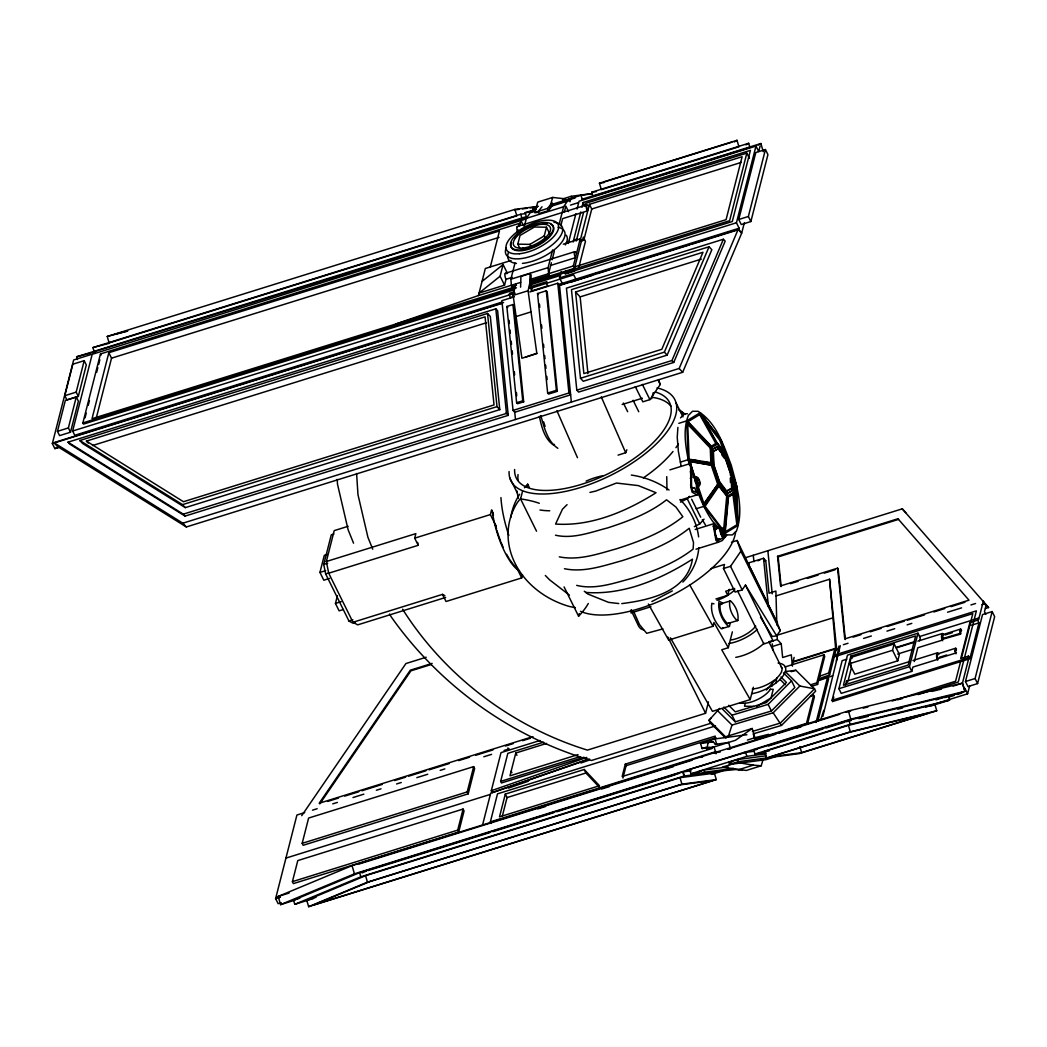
<?xml version="1.0" encoding="UTF-8"?>
<svg xmlns="http://www.w3.org/2000/svg" width="1047" height="1047" viewBox="0 0 1047 1047"><rect width="100%" height="100%" fill="white"/><g stroke="black" fill="none" stroke-linecap="round" stroke-linejoin="round"><path stroke-width="1.5" d="M520.595 287.179L520.935 276.395L530.109 273.529L531.117 275.099L530.672 288.959L529.664 287.401L530.109 273.529M666.743 476.66L666.965 490.009M669.936 469.867L690.575 463.441L690.824 487.156L692.119 492.169L696.464 494.642L697.839 494.616L698.349 491.148L697.053 486.528M677.88 427.412L677.239 437.45L678.391 451.532L681.087 465.954M730.152 623.528L729.445 626.355L721.344 628.75C714.8 622.756 710.193 612.115 711.855 603.321L713.975 603.883M723.634 529.952L726.723 496.278L718.517 485.52L727.56 496.265L724.328 531.549M724.943 525.424L725.231 522.257M725.964 514.326L726.252 511.158M689.175 464.789C686.178 448.692 682.251 431.272 688.363 415.437L692.538 411.262L698.074 411.314C716.737 422.844 723.713 445.747 731.238 465.143C736.892 486.148 744.037 509.339 736.578 530.764L732.403 534.925L726.867 534.886L724.746 533.499L728.215 495.728L719.328 484.067L712.562 464.083L711.881 447.462L686.649 420.894L678.796 423.341M775.984 682.919L776.665 678.037M696.229 485.821L697.472 490.258L697.093 492.757L692.381 490.703L691.622 487.745L691.242 468.101L694.148 478.44M822.863 716.423L840.257 645.685M631.446 609.825L630.961 612.953L650.959 606.723M836.344 661.023L838.909 646.104M531.968 290.595L530.633 279.313L528.081 290.739L536.849 353.598L521.903 358.257L513.135 295.398L515.687 283.973M54.85 448.6L59.522 447.095L54.85 448.6L52.35 443.535L73.656 359.959L90.788 354.619M64.822 395.687L72.845 364.199L84.192 360.665L86.312 364.945L78.289 396.433L66.943 399.967L64.822 395.687L76.169 392.141L84.192 360.665M57.467 431.338L65.359 400.347L76.274 396.944L78.394 401.223L70.502 432.215L59.587 435.617L57.467 431.338L68.382 427.935L76.274 396.944M501.474 302.295L74.769 435.29L72.649 431.011L92.188 354.318L525.306 219.189M513.868 289.94L83.446 424.1L82.87 422.923L100.46 353.938L519.443 223.351L520.019 224.516L521 220.668L523.12 224.961M85.043 417.832L86.247 413.12M88.249 405.281L89.44 400.582M96.638 372.352L97.842 367.654M98.64 364.513L99.831 359.815M490.349 266.763L499.471 230.955L108.836 352.708L92.018 418.695L515.346 286.76M96.311 417.871L111.532 358.166L108.836 352.708M329.543 578.415L323.798 580.208L319.95 572.421L324.308 555.316L327.174 554.413M355.365 622.311L352.747 623.122L348.952 621.028L325.643 573.913L323.732 564.464L331.284 534.808L333.914 533.996M445.642 597.444L357.681 624.863L352.983 622.258L328.719 573.206L326.337 561.519L334.215 530.62L348.101 526.288M343.403 609.511L339.11 610.846L335.446 603.438L337.422 595.664M281.237 902.697L278.122 903.666L275.61 898.601L296.916 815.024L304.703 812.59M292.414 881.653L297.78 860.582L463.088 809.056L464.057 811.006L458.678 832.077L293.369 883.603L292.414 881.653L457.722 830.127L463.088 809.056M302.177 843.345L308.616 818.06L473.663 766.626L474.631 768.563L468.192 793.862L303.133 845.295L302.177 843.345L467.224 791.912L473.663 766.626M328.719 573.206L418.224 545.304L414.691 538.158L415.855 533.617L326.337 561.519M395.766 324.02L478.44 295.555L485.337 268.49L511.054 260.481M506.211 273.738A4.096 1.283 72.7 0 0 504.85 274.563A4.096 1.283 72.7 0 0 506.028 279.327L504.549 285.15L479.068 293.095L500.113 276.199L503.084 264.538L507.52 273.503M517.1 232.539L517.872 229.476M518.658 226.414L519.443 223.351M519.809 248.231L517.807 244.16L520.019 235.483L534.35 227.016L546.482 227.225L549.845 234.018M512.729 288.056L511.368 285.294L510.871 279.222L515.006 263.006M523.749 228.665L526.379 218.352L531.496 210.8M545.618 238.624L544.27 235.902L546.482 227.225M549.963 276.447L548.602 273.686L548.105 267.613L552.62 249.919M559.111 224.438L563.626 206.743L568.73 199.192L570 201.77L570.589 199.44M548.602 273.686L551.389 262.745M552.149 259.748L554.347 251.136M560.799 225.812L562.632 218.627L587.38 210.918L588.453 206.704A4.096 1.283 72.7 0 0 586.281 205.5A4.096 1.283 72.7 0 0 587.38 210.918M564.228 212.371L565.825 206.128L568.56 211.651M496.069 526.091L490.376 514.574L491.553 509.941M562.213 283.357L559.517 277.913L561.113 271.644M568.299 243.48L575.876 213.745M577.067 209.047L579.056 201.233L755.986 146.083L758.695 151.54L760.096 146.017M565.877 270.479L565.066 273.647L732.298 221.519L750.437 150.349L583.205 202.464L582.001 207.214M573.128 242.014L580.797 211.965M576.282 241.006L583.493 212.711M585.09 206.416L585.901 203.275L746.851 153.111L749.443 158.372M530.908 281.905L574.502 268.32L573.337 265.977L580.234 238.912L563.325 244.187M580.208 240.509L589.435 204.335L742.114 156.736L726.081 219.661L574.947 266.763M565.341 273.908L574.698 270.99L574.109 269.825L581.779 239.75L582.354 240.915L583.336 237.067L585.456 241.36L579.043 266.527M583.729 240.47L591.738 209.007L589.435 204.335M536.535 531.209L520.581 498.948L522.597 491.017M527.047 486.842L527.727 484.198L529.167 487.13M596.031 272.822L595.691 274.196L594.343 274.615M352.983 622.258L442.488 594.369L446.022 601.502L521.707 577.918L522.492 574.829M482.523 825.154L490.69 793.142L589.618 758.996M587.76 759.363L492.26 792.697L491.292 790.747L501.003 752.636L540.016 740.478M491.122 823.452L490.349 821.895L497.495 793.848L715.52 725.898M583.977 757.23L501.434 782.96L500.662 781.389L507.821 753.343L543.642 742.179M505.308 794.084L499.498 816.882L599.486 785.721L584.2 769.493L505.308 794.084L507.049 797.578L502.39 815.835M546.547 743.435L515.778 753.029L509.968 775.827L578.023 754.612M564.084 586.909L578.585 616.225L579.266 613.581M651.705 398.737L653.249 392.651M746.851 153.111L729.615 220.721L568.665 270.885M503.581 302.491L53.894 442.645L57.415 446.441L186.34 526.968L682.683 372.274L741.682 233.18L738.789 229.594L739.143 228.22L736.447 222.762L755.986 146.083M738.763 219.477L755.816 152.535L765.422 149.538L767.935 154.603L750.869 221.545L741.263 224.542L738.763 219.477L748.369 216.48L765.422 149.538M744.365 222.658L741.682 233.18L738.148 229.385L559.478 285.072L557.776 283.24L529.834 291.956M714.473 739.195L715.258 736.093L625.308 764.127L622.154 776.521L712.104 748.487M622.926 778.078L626.08 765.684L625.308 764.127M760.488 617.272L772.293 636.471L776.665 635.856L745.464 585.103L742.179 589.88L735.125 592.078L723.464 568.521L724.511 564.438L710.547 568.796M648.355 604.027L668.64 640.083L712.994 626.263L713.936 622.533L728.319 647.7L721.723 649.755L750.215 699.579L712.444 711.345L670.394 637.78M402.585 609.21C444.857 676.035 511.852 726.814 587.406 750.11L705.573 713.282L708.479 701.87M728.319 647.7L732.363 631.851M745.268 703.335L744.535 706.228L753.631 706.385M750.215 699.579L753.356 687.225M792.173 665.107L794.136 657.411M810.522 696.281L813.637 695.313L806.491 723.359L755.096 739.378M811.36 686.361L817.589 684.424L816.817 682.853L823.963 654.807L785.028 666.952M807.656 723.359L814.409 696.87L813.637 695.313M817.589 684.424L824.735 656.364L823.963 654.807M816.045 722.469L827.667 676.859L818.401 680.053M818.819 678.744L829.604 674.975L828.648 673.025L834.878 648.577L792.749 661.704M817.812 721.278L828.635 678.796L827.667 676.859M829.604 674.975L835.846 650.527L834.878 648.577M919.397 636.602L978.094 618.306L977.623 620.151L969.888 622.559L960.714 658.537L968.462 656.129L968.567 659.139L832.614 701.516L832.038 700.338L842.141 660.67L846.787 659.23M832.614 701.516L833.778 696.936M937.759 660.055L937.379 659.453L912.866 667.096L911.767 671.389L841.225 693.376L838.909 688.69L847.455 655.173L917.997 633.186L920.313 637.859L919.58 640.764M850.858 656.129L843.437 685.262L908.194 665.081L915.628 635.948L850.858 656.129L852.022 658.471M849.588 663.68L851.211 657.333L894.177 643.944L899.386 654.467L897.763 660.814L854.797 674.203L849.588 663.68L892.554 650.292L894.177 643.944M848.096 680.759L851.211 668.51L850.805 662.385M911.767 671.389L909.45 666.703L917.997 633.186M914.28 661.534L917.787 647.766L942.313 640.123L942.68 640.725M960.793 660.801L955.584 681.231L892.123 701.006M961.591 657.647L972.807 613.621L833.53 657.032M944.643 697.655L964.837 691.36L962.442 683.168L968.567 659.139M977.623 620.151L978.971 622.873L969.81 658.851L968.462 656.129M965.478 681.518L982.544 614.576L992.15 611.592L994.65 616.657L977.584 683.586L967.978 686.583L965.478 681.518L975.084 678.521L992.15 611.592M985.868 606.134L984.468 611.67L985.816 614.393M936.568 703.479L967.611 693.795L969.614 685.981M715.952 598.963L727.717 595.298L729.249 589.291M537.556 212.528L534.742 212.554L537.765 202.097L552.711 197.438L565.511 198.878M549.688 207.895L552.711 197.438M732.861 763.891L722.338 767.15L746.289 770.448L761.234 765.789L762.962 759.821M728.058 737.297L731.997 725.061L773.17 712.771L799.843 686.021L814.514 688.795L815.665 691.138L781.494 725.401L753.565 733.751M820.874 719.263L823.78 710.324M618.044 455.118L625.687 452.736L626.852 449.778M719.721 528.918L714.355 523.5L713.347 525.987L716.004 540.474L718.111 542.307L722.378 540.501L726.173 535.41M580.483 378.281L664.361 352.145L709.055 246.752L711.829 249.736L667.135 355.129L583.258 381.265L580.483 378.281L571.466 289.626L709.055 246.752M576.818 390.165L671.965 360.521L723.398 239.24L725.178 241.163L673.745 362.432L578.598 392.088L576.818 390.165L566.44 288.161L723.398 239.24M53.894 442.645L182.819 523.186L679.163 368.479L738.148 229.385M720.244 603.975C718.962 610.754 722.509 618.96 727.547 623.567L737.834 620.465C739.117 613.686 735.57 605.48 730.531 600.873L720.244 603.975L721.867 604.42M729.838 600.991C728.555 607.757 732.102 615.963 737.14 620.583L737.834 620.465M722.247 628.593L722.796 627.572M728.241 623.449L728.673 622.664M301.719 815.665L405.935 663.536L426.181 657.228M432.162 663.392L410.319 670.198L319.178 803.258L532.949 736.63M319.767 803.9L410.908 670.839L431.194 664.518M635.293 386.579L642.832 401.826L649.899 399.627L660.251 384.498L658.642 379.904M723.464 568.521L730.531 566.322L740.883 551.193L737.114 540.474L731.473 542.228M776.665 635.856L780.211 630.687L778.903 626.957L737.114 540.474M703.375 504.301L718.281 483.531L712.104 465.287L689.607 461.217L694.789 476.529M718.281 483.531L704.121 504.104L697.904 485.716M719.328 484.067L704.003 506.316L696.15 508.763M707.785 501.107L704.212 506.303L705.05 506.277L722.391 529.023M709.578 498.503L714.041 492.011M715.834 489.42L717.627 486.829M705.05 506.277L719.354 485.507M723.503 536.286L721.723 538.682L717.653 540.396L716.423 539.31L714.211 527.374L714.944 525.581L718.085 528.748M956.434 652.425C954.903 653.289 955.217 647.818 956.408 650.305M538.38 211.311L547.542 208.445L552.07 202.817L552.921 205.016L548.392 210.656L539.218 213.509L538.38 211.311L541.993 206.796M766.365 690.038L777.934 676.925A20.966 9.017 -26.3 0 0 780.682 666.128M520.595 498.477L517.637 502.154A81.823 69.311 14.3 0 0 569.202 606.422L575.3 607.679M719.695 708.374L708.976 720.297L710.141 722.639L725.453 737.886M680.485 502.102L687.238 498.738L689.41 496.343M694.305 526.654L699.71 523.958L704.055 519.168M711.253 718.006L708.976 720.297L726.474 737.729M723.857 707.105L731.971 715.18L768.132 704.382L791.545 680.89L783.444 672.815M722.495 709.107L735.243 721.802L771.403 711.005L794.83 687.513L791.545 680.89M680.498 417.884L684.686 413.709L687.447 413.735M724.55 537.386L726.631 535.292M567.055 504.667L562.448 509.222L555.577 524.05C591.162 526.536 626.433 511.433 656.024 492.744L638.277 485.599L616.434 483.047L595.913 491.03L589.919 492.417M275.61 898.601L280.282 897.135L275.61 898.601L278.175 896.441L352.041 865.647L848.384 710.952L962.442 683.168L964.562 689.711L964.915 688.35L967.611 693.795M672.344 590.914L651.862 601.528M482.039 281.447L503.084 264.538M700.469 414.154L699.736 414.704L715.873 443.535L716.606 442.986L700.469 414.154L688.036 421.679L711.319 446.179L710.586 446.729L716.606 442.986M709.473 747.362L706.908 749.181L735.491 740.268L752.217 728.476L754.926 737.703L768.655 734.34M700.508 414.952L701.333 414.455L720.585 439.701L725.846 454.359L725.034 454.856M710.874 463.154L711.567 462.735L710.952 447.606L687.67 423.106L686.976 423.525L710.259 448.024L710.874 463.154L702.851 461.714M688.429 459.096L711.567 462.735M724.511 453.39L719.773 440.198L720.585 439.701M710.259 448.024L710.952 447.606M716.829 444.111L717.653 443.614L725.846 454.359M711.881 447.462L717.692 443.941C738.96 465.627 732.259 498.163 738.292 525.306L724.746 533.499M714.185 448.221L718.15 446.205L726.265 456.845L732.429 475.089L733.057 490.258L727.757 493.464L719.642 482.824L713.465 464.58L712.85 449.412L718.15 446.205M718.203 448.718L712.562 451.872L718.203 448.718L725.492 458.285L731.042 474.697L731.735 490.663L726.448 493.87M725.964 491.488L731.604 488.334L725.964 491.488L718.661 481.921L719.538 481.659L726.827 491.213M728.215 495.728L734.026 492.208L738.109 523.107L737.14 523.186M727.56 496.893L733.777 493.739L737.716 524.272L725.283 531.797L728.49 496.932L733.777 493.739M734.222 141.973L737.023 140.311L738.92 146.776L601.331 189.664L599.447 183.199L737.023 140.311M746.014 144.879L748.697 143.282L749.914 147.444L592.968 196.352L591.751 192.203L748.697 143.282M758.107 145.167L760.881 143.518L763.289 151.71M517.807 244.16L529.926 244.37L544.27 235.902M756.667 706.45L771.011 697.983L773.223 689.306L770.186 689.253M554.426 444.399L553.326 444.923C544.44 438.758 541.469 426.482 539.375 416.353M717.26 540.37L719.983 539.218M289.09 893.039L278.175 896.441L280.583 904.634L354.449 873.839L850.779 719.145L964.837 691.36M313.498 898.496L294.77 904.333L293.553 900.184L359.592 872.648L682.788 771.914L691.138 770.814M361.948 872.936L366.463 871.052M294.77 904.333L360.809 876.797L684.005 776.063L734.012 769.44M306.732 900.224L365.56 875.698L680.013 777.685L714.394 773.157L716.292 779.622L308.629 906.689L306.732 900.224L316.063 897.318M308.629 906.689L367.458 882.163L681.911 784.151L716.292 779.622M943.727 634.561C941.083 631.249 941.004 638.67 942.313 640.123M961.63 630.399L960.609 629.077L942.457 634.757L942.13 638.055L942.536 639.259L960.688 634.089M942.824 635.66L942.876 638.801M960.609 629.077L959.877 631.092L960.439 633.671M909.843 661.442L846.539 681.178L845.544 685.104M938.806 653.891C936.149 650.58 936.07 658 937.379 659.453M956.513 649.048L955.662 648.237L937.497 653.917L937.026 656.691L937.85 659.152M955.662 648.237L954.929 651.116L956.042 653.852M491.292 790.747L586.804 757.426M819.408 676.257L828.648 673.025M508.371 788.129L528.447 781.18M580.928 762.988L588.65 760.318M820.22 680.092L832.574 675.812M720.742 442.279L721.658 441.965M736.892 522.466L738.292 525.306L736.722 486.528L726.854 456.427L725.937 456.728L730.544 470.339M732.075 474.88L732.992 474.566M735.177 484.944L736.093 484.63M571.021 282.14L592.785 275.112M514.902 209.4L516.799 215.852L109.124 342.919L107.239 336.453L514.902 209.4L538.341 206.311M604.499 181.864L731.879 142.156M591.948 193.564L571.204 196.299L562.475 199.022L563.103 201.194L575.039 198.053M533.289 210.696L532.648 208.523L537.242 207.097M77.426 359.527L76.627 356.791L526.314 216.624L525.162 212.685L536.025 209.295M592.38 193.774L581.046 195.266L552.607 204.217L552.162 205.958L568.285 200.932M94.165 351.74L92.947 347.578L520.778 214.229L525.555 213.601M556.624 203.799L561.284 202.346M531.051 212.528L535.527 211.141M534.742 212.554L539.218 211.154M581.046 195.266L582.211 199.205L760.881 143.518M95.722 351.242L525.175 217.972M526.379 218.352L563.626 206.743M570.471 205.107L578.258 202.686M517.336 226.532L586.765 204.885M111.532 358.166L499.053 237.381M591.738 209.007L741.315 162.39M566.427 242.341L569.503 241.386M574.109 239.946L577.185 238.991M505.413 273.293L574.842 251.66M506.028 279.327L512.205 277.403M550.774 265.388L575.457 257.693A4.096 1.283 72.7 0 1 574.358 252.275A4.096 1.283 72.7 0 1 576.531 253.479M510.871 279.222L548.105 267.613M478.44 295.555L520.673 282.389M529.978 279.497L573.337 265.977M516.393 285.347L511.747 286.799L513.632 288.828M530.358 280.989L548.981 275.191M82.87 422.923L516.42 287.807M530.449 283.423L574.109 269.825M531.025 284.601L560.655 275.361M514.116 291.851L509.627 293.239L509.195 294.979L510.465 297.557L513.567 296.589M559.517 277.913L736.447 222.762M72.649 431.011L515.163 293.121M513.135 295.398L528.081 290.739M530.633 291.262L547.699 285.949L546.429 283.371L546.874 281.643L530.75 286.669L530.306 288.396L573.717 274.838L575.837 279.117M514.313 296.798L501.893 300.659L513.043 410.411L514.744 412.243L515.477 419.494M559.098 284.339L739.143 228.22M52.35 443.535L502.416 303.264M560.066 285.294L592.785 275.099M597.235 273.712L690.091 244.762M691.635 244.291L738.789 229.594M537.53 293.526L546.272 290.804L547.201 291.812L557.318 391.329L548.589 394.052L547.646 393.044L537.53 293.526L538.472 294.534M67.99 442.174L495.82 308.826L497.613 310.75L508.253 415.358L185.057 516.092L69.769 444.098L67.99 442.174L183.264 514.169L185.057 516.092M506.84 306.483L512.951 304.572L513.894 305.58L523.67 401.812L517.558 403.723L516.629 402.715L506.84 306.483L507.782 307.491M79.86 440.512L487.536 313.459L490.31 316.443L499.785 409.626L185.319 507.638L82.648 443.496L79.86 440.512L182.544 504.641L185.319 507.638M86.404 441.101L485.075 316.848L494.027 404.927L183.461 501.722L86.404 441.101L88.236 443.064M575.575 291.982L702.969 252.275L661.809 349.305L583.873 373.596L575.575 291.982L580.143 296.89L587.956 373.7M92.529 445.525L486.515 322.738M515.922 316.6L530.868 311.941M580.143 296.89L701.32 259.119M536.823 353.271L525.228 357.21M182.544 504.641L497.011 406.642L499.785 409.626M516.629 402.715L522.741 400.818L523.67 401.812M547.646 393.044L556.389 390.322L557.318 391.329M513.043 410.411L568.94 392.991L570.628 394.824L514.744 412.243M183.264 514.169L506.46 413.434L508.253 415.358M622.154 404.508L642.321 398.226M323.732 564.464L327.659 563.247M414.691 538.158L490.376 514.574M319.95 572.421L325.682 570.628M680.367 462.12L688.232 459.672L712.562 464.083M325.643 573.913L329.583 572.683M716.842 446.611L724.956 457.251L726.265 456.845M725.492 458.285L724.616 458.56L721.88 454.974M712.156 464.986L713.465 464.58M713.426 451.61L713.989 465.248L713.112 465.522L712.614 453.39M730.165 474.958L731.042 474.697M732.429 475.089L731.12 475.495L724.956 457.251M718.334 483.23L719.642 482.824M697.472 490.258L695.718 490.794L694.894 487.85M335.446 603.438L341.178 601.659M680.157 500.139L697.839 494.616M731.735 490.663L733.057 490.258M348.952 621.028L352.878 619.798M695.195 529.481L714.355 523.5M696.006 549.191L718.111 542.307M745.49 557.698L902.265 508.842L905.799 512.624M776.861 624.954L775.892 591.071L769.035 593.217L765.723 560.616L763.538 558.273L748.958 562.815L749.456 567.657M777.555 556.284L897.96 518.749L898.548 519.391L778.157 556.925L777.555 556.284L780.578 585.927L837.574 568.168L838.163 568.809L845.361 639.547M764.218 561.087L765.723 560.616M734.667 588.466L725.715 591.254L727.717 595.298M790.406 583.689L798.115 581.294M807.355 578.415L818.139 575.052M824.303 573.128L835.087 569.764M662.921 628.907L646.693 633.304L639.508 624.64L633.592 611.356M775.644 596.044L829.551 579.24L836.749 649.978L835.65 648.8L829.551 579.24M777.057 635.254L832.522 617.966M769.754 641.824L777.28 639.481L781.245 643.748L782.646 657.516L791.296 654.82L792.448 666.154M745.464 585.103L773.131 641.026L763.839 643.931L737.585 590.874M773.72 646.091L781.245 643.748M853.122 637.126L860.883 634.704M870.201 631.799L881.077 628.409M887.28 626.472L904.359 621.146M907.461 620.177L924.553 614.864M933.859 611.958L944.734 608.569M950.951 606.632L964.915 602.274M327.567 801.465L338.495 798.063M344.738 796.113L358.781 791.741M361.896 790.76L382.181 784.439M394.667 780.552L405.595 777.149M408.71 776.18L425.867 770.828M428.995 769.859L449.281 763.525M458.638 760.619L469.566 757.203M475.809 755.267L492.967 749.914M505.452 746.027L513.252 743.592M522.623 740.674L530.423 738.24M312.49 810.169L317.162 808.716M332.737 803.86L337.409 802.408M352.983 797.552L363.885 794.149M376.344 790.263L381.016 788.81M396.591 783.954L401.263 782.502M416.837 777.646L427.739 774.243M440.198 770.37L444.87 768.904M483.806 756.772L491.606 754.35M504.065 750.463L508.737 749.011M843.372 644.703L848.031 643.251M863.592 638.408L871.366 635.987M886.927 631.132L894.701 628.71M907.147 624.837L911.806 623.371M947.587 612.22L961.591 607.862M970.922 604.957L975.582 603.504M792.527 662.241L835.65 648.8M981.929 604.721L985.057 603.753L988.577 607.535L985.476 608.503M833.949 655.265L976.406 610.859L958.267 682.042L918.01 694.593M896.35 647.36L914.856 641.589M896.245 647.884L914.777 642.112M917.866 641.144L942.562 633.448M972.781 624.81L978.971 622.873M944.996 634.966L952.456 632.637M942.719 638.539L960.78 633.226M897.659 654.035L913.141 649.205M500.662 781.389L580.09 756.641M810.587 684.803L816.817 682.853M711.423 723.097L591.45 760.488C510.831 736.918 439.518 685.366 391.159 616.788L389.549 614.039M912.932 660.474L937.641 652.778M285.936 858.095L489.852 794.542M838.909 688.69L909.45 666.703M939.303 657.307L946.763 654.99M937.575 658.707L955.479 653.132M507.049 797.578L585.94 773L599.041 786.912M832.038 700.338L967.991 657.974M626.08 765.684L716.03 737.651M716.056 753.775L714.054 746.943L702.04 748.526L700.548 743.449L715.114 738.907L746.891 734.732M723.634 737.389L752.217 728.476M702.04 748.526L707.68 746.773A4.096 3.887 82.5 0 1 710.246 741.682A4.096 3.887 82.5 0 1 715.101 744.456L728.633 742.402L730.23 747.859M747.401 740.046L754.926 737.703M490.349 821.895L716.161 751.51M359.003 864.037L691.988 760.253M775.906 734.169L727.639 749.22L730.505 748.841M779.02 733.201L839.759 714.263M537.831 808.899L545.618 806.465M601.685 788.993L609.472 786.559M665.539 769.087L673.326 766.666M796.361 728.319L801.034 726.867M953.11 686.086L962.442 683.168M687.107 770.16L745.673 752.387L746.838 756.34L766.273 753.775M765.946 752.584L754.966 754.036L753.748 749.888L848.895 720.231L948.346 696.006L949.564 700.168L930.914 705.979M368.021 870.567L489.747 832.627M492.875 831.658L553.732 812.681M556.86 811.713L675.459 774.741M768.393 746.001L822.955 728.987M826.07 728.018L844.772 722.194M689.79 769.807L690.941 773.759L746.838 756.34M733.672 768.38L704.618 772.202L698.506 774.113L697.865 771.94L703.977 770.029L728.188 766.849M774.976 756.889L766.247 759.612L729.537 764.441L728.895 762.268L737.625 759.546L766.365 755.764M754.966 754.036L850.112 724.38L949.564 700.168M936.751 710.756L850.334 731.801L766.456 757.949L764.559 751.484L848.436 725.349L934.853 704.304L936.751 710.756L799.162 753.644L738.266 761.719L729.537 764.441M293.553 900.184L299.795 898.234M935.913 699.88L948.346 696.006M280.583 904.634L294.639 900.25M734.156 763.459L736.368 762.792M949.537 696.896L954.17 695.457M957.272 694.488L961.918 693.035M711.279 774.139L714.394 773.157M925.574 707.196L934.853 704.304M711.672 774.387L722.6 770.985M738.266 769.807L753.212 765.148L761.234 765.789M801.622 752.649L929.003 712.942L849.444 732.311L771.508 756.601L801.622 752.649L799.843 746.576M791.257 671.664L795.916 670.276L814.514 688.795L780.342 723.071L752.4 731.408M688.874 461.426L712.104 465.287M114.463 334.373L126.988 331.074M107.239 336.453L127.708 331.074M92.947 347.578L108.679 343.442M76.627 356.791L95.473 351.831M845.989 712.326L850.674 711.188M863.199 708.138L867.898 706.987M897.645 699.749L902.331 698.611M932.079 691.36L941.475 689.07M846.329 721.71L851.015 720.572M858.815 718.661L868.172 716.384M897.816 709.172L902.488 708.034M729.445 626.355L728.529 626.499C721.998 620.518 717.391 609.864 719.053 601.083L722.574 603.19M768.76 641.654L773.131 641.026M599.447 183.199L604.119 182.584M591.751 192.203L596.45 191.588M582.211 199.205L585.443 198.786M514.666 209.924L519.312 209.308M522.401 208.903L527.047 208.288M530.135 207.882L534.781 207.267M532.648 208.523L535.881 208.104M525.162 212.685L531.64 211.821M700.548 743.449L713.256 741.773M713.962 752.845L720.179 752.021M753.67 749.888L756.889 749.469M699.396 757.387L702.498 756.981M742.99 752.741L753.775 751.314M764.559 751.484L769.231 750.869M728.895 762.268L732.089 761.85M677.082 773.759L678.796 773.537M697.865 771.94L701.097 771.508M690.941 773.759L699.043 772.686M795.916 670.276L785.329 671.559L799.843 686.021M733.45 480.01L735.688 487.287L736.643 487.195L733.502 477.013M733.162 492.391L734.13 492.299M621.774 603.609C649.467 600.114 687.107 591.856 692.46 559.177C661.233 579.135 623.489 595.35 585.81 592.419M726.723 496.278L727.56 496.265M728.293 769.349L742.454 769.833M737.716 524.272L736.8 524.233L732.848 493.7M643.696 630.072L640.633 628.671L638.683 626.315L631.066 610.139M618.777 603.556L608.516 602.352L587.943 594.068L584.278 591.241M738.881 762.753L753.212 765.148M691.635 459.672L699.645 461.125M555.486 535.2C572.945 539.244 590.757 532.229 607.535 527.937C628.252 521.184 649.232 513.423 666.533 499.812L675.943 507.062L682.84 516.76C663.471 532.256 639.939 541.286 616.526 548.785C598.046 553.942 578.481 560.773 559.281 556.847M576.675 585.378C595.285 589.958 614.157 583.022 632.074 578.324C653.524 571.256 675.145 563.129 693.114 549.086L693.533 542.634L689.214 528.264C669.661 543.943 645.881 552.947 622.271 560.629C603.582 565.746 583.846 572.774 564.464 568.717M937.759 653.812L938.609 654.637M846.539 681.178L847.704 682.291M557.855 448.312C547.319 441.376 544.087 427.111 540.815 415.567M442.488 594.369L444.844 595.664M680.877 412.479L683.338 414.102M679.137 409.783L685.235 414.35M678.665 409.599L684.869 414.39M569.437 595.141L549.57 579.816L545.33 575.484M780.957 676.977L786.428 682.422L766.325 702.589L735.282 711.855L728.712 705.312M779.858 679.241L785.329 684.686M717.483 710.612L731.997 725.061M713.19 526.131L716.344 529.298M693.965 429.231L703.937 439.727M664.361 352.145L667.135 355.129M671.965 360.521L673.745 362.432M679.163 368.479L682.683 372.274M506.355 412.374L508.135 414.298M507.9 747.951L509.3 749.443M182.819 523.186L186.34 526.968M902.265 508.842L988.577 607.535M897.96 518.749L968.985 600.18L844.759 638.906L837.574 568.168M718.334 528.29C708.937 518.108 702.943 505.282 697.917 492.496M726.854 456.427L720.938 439.884L700.194 412.701L686.649 420.894L688.232 459.672L693.31 474.723M705.325 421.26L719.773 440.198M719.564 447.697L721.383 450.079M721.776 529.612L704.003 506.316L697.394 486.75M773.17 712.771L781.494 725.401M700.692 517.205L691.635 499.236M702.275 519.77L705.429 524.9M689.593 584.645L712.994 626.263M717.692 443.941L700.194 412.701L700.836 415.829M985.24 604.878L983.369 601.07L978.67 619.471L978.094 618.306M969.888 622.559L971.236 625.281M748.369 216.48L750.869 221.545M975.084 678.521L977.584 683.586M892.554 650.292L897.763 660.814M838.254 648.669L839.498 651.208M583.205 202.464L584.514 205.094M676.074 402.886L682.984 416.85M658.118 380.166L660.251 384.498M749.927 567.317L777.594 623.24M740.883 551.193L780.211 630.687M580.234 238.912L581.399 241.255M642.361 384.38L649.899 399.627M768.982 641.981L781.913 668.13M730.531 566.322L742.179 589.88M687.238 498.738L699.71 523.958M633.095 400.294L638.749 411.733M623.371 403.03L627.663 411.693M768.132 704.382L771.403 711.005M529.926 244.37L531.274 247.079M731.971 715.18L735.243 721.802M500.113 276.199L504.549 285.15M667.881 637.1L705.573 713.282M509.732 477.72L517.323 493.072M516.014 566.401L521.707 577.918M584.2 769.493L585.94 773M515.778 753.029L516.93 755.358M511.158 771.155L511.931 772.712M467.224 791.912L468.192 793.862M457.722 830.127L458.678 832.077M100.46 353.938L101.036 355.103M76.169 392.141L78.289 396.433M68.382 427.935L70.502 432.215M601.266 396.878L625.687 452.736M556.912 410.699L577.486 457.735M961.368 630.909L960.57 630.137L960.609 632.964M372.745 549.217L367.916 537.281L357.969 494.642L356.595 473.493M353.546 543.157L348.127 529.795L337.5 484.238L337.186 479.382M761.274 759.036L761.81 760.436M547.542 208.445L548.392 210.656M723.857 450.943L725.414 455.288M720.938 439.884L736.722 486.528M713.989 465.248L719.538 481.659M711.371 465.496L717.535 483.74M543.655 421.928L545.081 426.417M733.41 479.186L734.732 483.505M848.384 710.952L850.779 719.145M848.895 720.231L850.112 724.38M848.436 725.349L850.334 731.801M753.238 733.895L755.044 740.02M737.625 759.546L738.266 761.719M571.204 196.299L571.845 198.472M715.114 738.907L716.606 743.985M703.977 770.029L704.618 772.202M520.778 214.229L521.995 218.391M683.181 771.861L684.398 776.01M682.788 771.914L684.005 776.063M680.013 777.685L681.911 784.151M365.56 875.698L367.458 882.163M359.592 872.648L360.809 876.797M352.041 865.647L354.449 873.839M690.575 463.441L694.462 477.301M690.326 471.595L691.988 477.497M417.635 542.385L418.224 545.304M778.157 556.925L781.167 586.569M767.857 550.735L772.228 593.819M763.538 558.273L768.459 606.71M772.241 643.84L772.895 650.292M753.277 555.276L753.932 561.65M559.478 285.072L571.374 402.074M557.776 283.24L568.94 392.991M546.272 290.804L556.389 390.322M539.454 304.167L539.781 307.373M541.574 325.028L541.901 328.248M543.524 344.293L543.851 347.499M544.676 355.522L544.99 358.741M545.644 365.154L545.971 368.361M546.796 376.397L547.123 379.603M512.951 304.572L522.741 400.818M509.078 320.317L509.405 323.523M510.059 329.949L510.386 333.155M511.198 341.165L511.525 344.384M512.179 350.797L512.507 354.004M514.299 371.646L514.627 374.852M516.42 392.494L516.747 395.701M495.82 308.826L506.46 413.434M487.536 313.459L497.011 406.642M735.688 487.287L736.355 503.607M736.617 510.138L737.009 519.927M730.296 477.995L730.479 482.536M687.67 423.106L689.122 458.665M777.136 634.639L777.28 639.481M519.377 570.877A45.165 14.108 72.7 0 1 492.182 510.36M514.574 565.812A43.621 13.624 72.7 0 1 509.797 559.648M508.999 558.404A43.621 13.624 72.7 0 1 506.617 554.308M503.136 547.293A43.621 13.624 72.7 0 1 501.304 542.974M500.715 541.508A43.621 13.624 72.7 0 1 497.037 530.777M496.592 529.219A43.621 13.624 72.7 0 1 495.336 524.508M493.438 515.346A43.621 13.624 72.7 0 1 492.993 512.402M508.829 535.423A54.85 17.132 72.7 0 1 500.95 497.587M518.213 498.477A69.324 21.66 72.7 0 1 517.1 491.043M724.367 535.148A2.997 0.929 72.7 0 1 722.286 530.947A2.997 0.929 72.7 0 1 723.922 530.737A2.997 0.929 72.7 0 1 724.367 535.148A5.3 1.649 72.7 0 1 722.482 536.967A5.3 1.649 72.7 0 1 719.983 529.599A5.3 1.649 72.7 0 1 722.338 528.944M719.093 538.603A5.3 1.649 72.7 0 1 715.52 535.2A5.3 1.649 72.7 0 1 715.965 529.363M723.87 532.465A5.3 1.649 72.7 0 1 724.21 533.787M723.987 535.41A4.201 1.309 72.7 0 1 722.273 535.881A4.201 1.309 72.7 0 1 720.454 530.515A4.201 1.309 72.7 0 1 721.854 529.115M698.676 485.101A4.201 1.309 72.7 0 1 695.679 481.869A4.201 1.309 72.7 0 1 696.635 478.126M510.753 517.624A81.823 69.311 14.3 0 1 519.652 494.223M524.442 487.784A81.823 69.311 14.3 0 1 527.727 484.198M693.873 487.614A5.3 1.649 72.7 0 1 690.536 484.866M690.261 478.257A5.3 1.649 72.7 0 1 690.745 478.374M699.174 484.054A5.3 1.649 72.7 0 1 697.263 485.978A5.3 1.649 72.7 0 1 694.763 478.61A5.3 1.649 72.7 0 1 697.119 477.956M697.695 478.976A5.3 1.649 72.7 0 1 698.218 480.18M588.309 603.504A81.823 69.311 14.3 0 1 578.585 616.225M520.581 498.948A81.823 69.311 14.3 0 1 539.31 503.267M655.33 392.023A85.448 36.737 -26.3 0 1 616.892 469.2A85.448 36.737 -26.3 0 1 514.627 469.488M657.006 387.927A91.469 39.328 -26.3 0 1 620.649 470.09A91.469 39.328 -26.3 0 1 509.104 471.543M678.43 443.941A91.469 39.328 -26.3 0 1 675.917 447.671M672.999 451.493A91.469 39.328 -26.3 0 1 643.277 477.942M549.727 510.779A91.469 39.328 -26.3 0 1 540.003 509.994M518.173 480.508A85.448 36.737 -26.3 0 1 518.029 474.553M652.7 397.389A85.448 36.737 -26.3 0 1 670.996 406.249M735.648 531.745A91.469 39.328 -26.3 0 1 672.2 595.167A91.469 39.328 -26.3 0 1 580.522 611.317M550.722 224.254A23.44 10.077 -26.3 0 1 535.488 246.66A23.44 10.077 -26.3 0 1 511.473 242.394M514.509 237.734A23.44 10.077 -26.3 0 1 516.865 235.339M533.329 225.642A23.44 10.077 -26.3 0 1 537.504 224.346M542.726 223.377A23.44 10.077 -26.3 0 1 547.228 223.351M517.545 231.623A4.096 1.283 72.7 0 1 517.715 226.61M557.999 227.212A31.292 13.454 -26.3 0 1 558.653 245.836A31.292 13.454 -26.3 0 1 522.453 263.399M516.446 263.438A31.292 13.454 -26.3 0 1 508.528 252.379M566.231 235.195A31.292 13.454 -26.3 0 1 565.354 244.959M553.968 222.278A31.292 13.454 -26.3 0 1 541.953 251.581A31.292 13.454 -26.3 0 1 506.225 247.707M778.091 663.052A26.568 11.425 -26.3 0 1 781.782 677.527A26.568 11.425 -26.3 0 1 751.811 693.716M771.757 684.071A19.356 8.324 -26.3 0 1 771.704 686.466M770.448 689.227A19.356 8.324 -26.3 0 1 739.941 702.851M774.335 680.105A20.966 9.017 -26.3 0 1 752.296 688.952M755.698 626.106A20.966 9.017 -26.3 0 1 731.186 639.953M734.811 589.762A20.966 9.017 -26.3 0 1 731.225 592.942L726.84 595.887A20.966 9.017 -26.3 0 1 716.973 600.297M757.334 629.378A27.248 11.713 -26.3 0 1 728.908 643.539M764.153 643.172A27.248 11.713 -26.3 0 1 735.74 657.346M757.91 560.786A4.096 2.12 -5.8 0 1 759.834 560.184M698.82 547.699A74.795 63.357 14.3 0 1 682.88 582.053M586.084 481.136A74.795 63.357 14.3 0 1 602.666 475.783M631.302 475.063A74.795 63.357 14.3 0 1 669.046 490.009M680.105 499.471A74.795 63.357 14.3 0 1 698.611 536.889M369.578 881.666L313.969 904.844L712.627 780.591L680.131 784.87L369.578 881.666M721.789 530.41A4.201 1.309 72.7 0 0 724.707 536.313A4.201 1.309 72.7 0 0 724.079 530.109A4.201 1.309 72.7 0 0 721.789 530.41M696.569 479.421A4.201 1.309 72.7 0 0 699.488 485.324A4.201 1.309 72.7 0 0 698.859 479.12A4.201 1.309 72.7 0 0 696.569 479.421M697.066 479.971A2.997 0.929 72.7 0 0 699.147 484.159A2.997 0.929 72.7 0 0 698.702 479.748A2.997 0.929 72.7 0 0 697.066 479.971M521.511 249.867A23.44 10.077 -26.3 0 0 553.405 227.762A23.44 10.077 -26.3 0 0 520.869 231.073A23.44 10.077 -26.3 0 0 521.511 249.867M522.885 248.074A20.364 8.756 -26.3 0 0 550.578 228.874A20.364 8.756 -26.3 0 0 522.309 231.753A20.364 8.756 -26.3 0 0 522.885 248.074M519.548 253.727A28.727 12.355 -26.3 0 0 558.627 226.623A28.727 12.355 -26.3 0 0 518.749 230.693A28.727 12.355 -26.3 0 0 519.548 253.727"/></g></svg>
